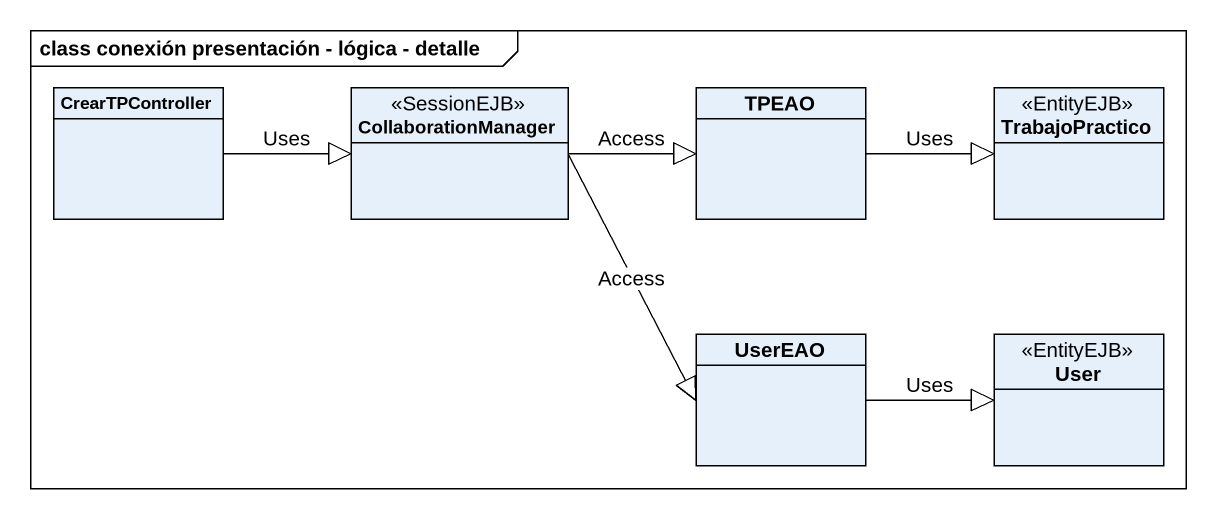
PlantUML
@startuml
mainframe class conexión presentación - lógica - detalle
hide circle
hide empty members
class CrearTPController
class CollaborationManager <<SessionEJB>>
class TPEAO
class TrabajoPractico <<EntityEJB>>
class UserEAO
class User <<EntityEJB>>
CrearTPController -right-|> CollaborationManager : Uses
CollaborationManager -right-|> TPEAO : Access
CollaborationManager --|> UserEAO : Access
TPEAO -right-|> TrabajoPractico : Uses
UserEAO -right-|> User : Uses
@enduml
